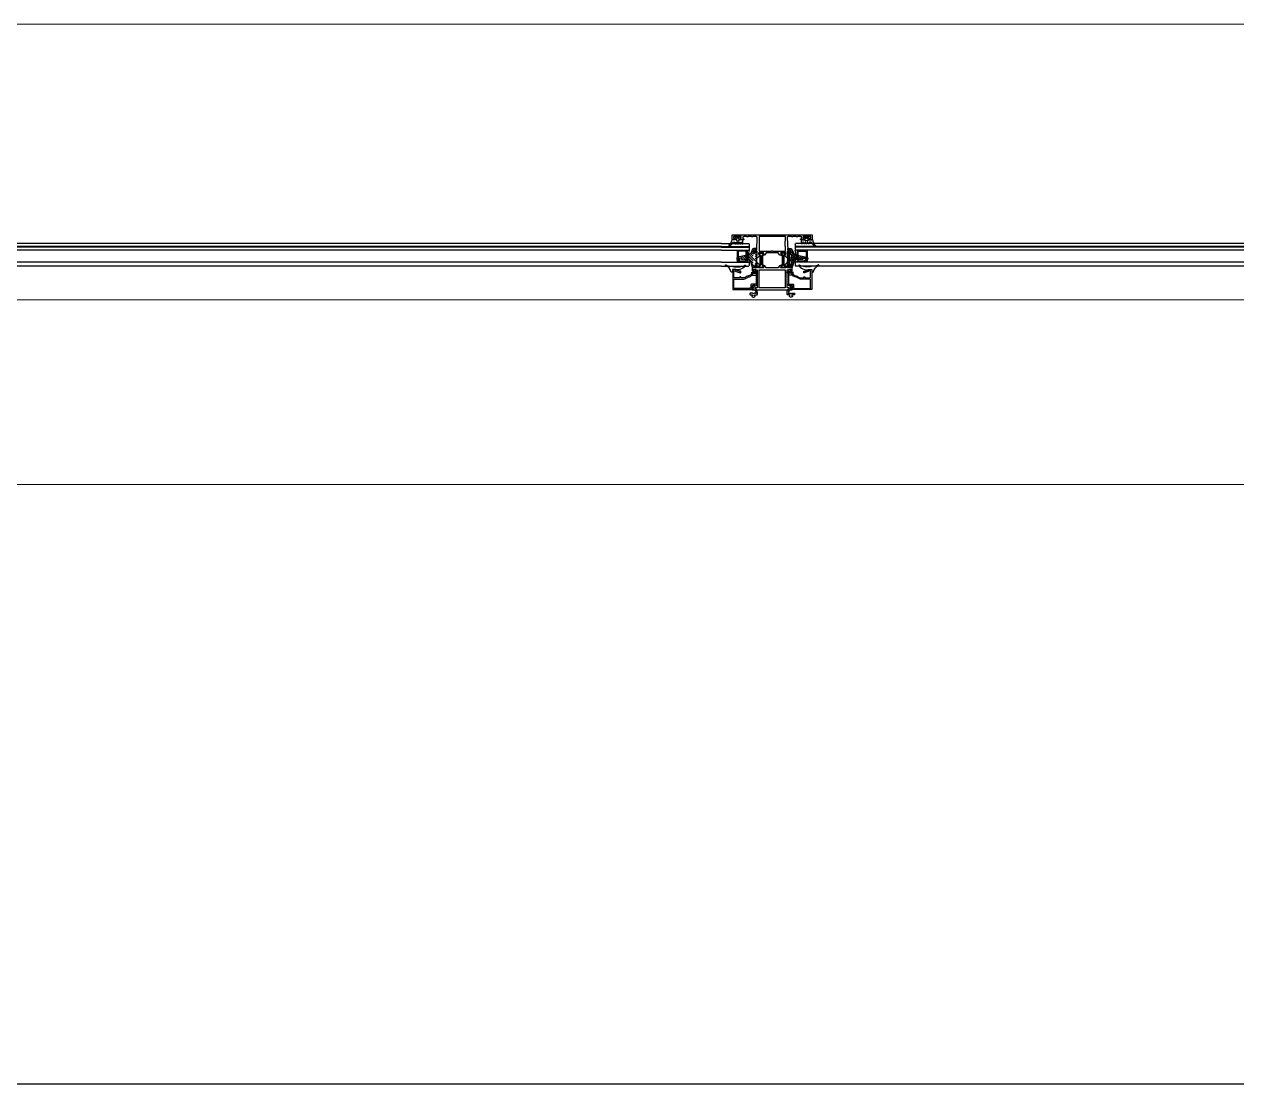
# Model space of a CAD drawing. Extents: x -9058 to 11890, y 0 to 6516.
# Drawn here: x 1950.3 to 2071.5, y 3702 to 3807.9 of the extents above; entities that cross this region are included whole.
import ezdxf

# ---------------------------------------------------------------- set-up
doc = ezdxf.new("R2010")
doc.units = 0
doc.header["$MEASUREMENT"] = 0
for name, color, linetype, lineweight in [('06D', 9, 'Continuous', 9), ('10', 9, 'Continuous', 9), ('15', 9, 'Continuous', 9), ('E-YAZI', 7, 'Continuous', 30)]:
    doc.layers.add(name, color=color, linetype=linetype, lineweight=lineweight)
pattern_1 = [(315, (62.20478, -248.68422), (-0.1122532015, -0.1122532015), [])]

msp = doc.modelspace()

# ---------------------------------------------------------------- hatches: boundary and pattern name
at = {"layer": '06D', "lineweight": 25, "ltscale": 0.5}
h = msp.add_hatch(dxfattribs=at)
h.set_pattern_fill('ANSI31', color=256, scale=0.05, style=0)
h.set_pattern_definition(pattern_1)
h.paths.add_polyline_path([(2021.73, 3784.18), (2021.54, 3784.36, -0.203536), (2021.51, 3784.43), (2021.51, 3784.51, -0.380587), (2021.6, 3784.61, 0.061836), (2022.86, 3784.92, 0.189764), (2022.91, 3784.97), (2023.1, 3785.39, -0.285747), (2023.19, 3785.45), (2023.48, 3785.45, -0.414214), (2023.5, 3785.43), (2023.5, 3785.34, -0.414214), (2023.48, 3785.32), (2023.27, 3785.32, 0.414214), (2023.23, 3785.29), (2023.23, 3785.1, 0.414214), (2023.26, 3785.07), (2023.34, 3785.07, 0.414214), (2023.36, 3785.1), (2023.36, 3785.13, -0.414214), (2023.39, 3785.16), (2023.46, 3785.16, -0.296563), (2023.47, 3785.15), (2023.53, 3785.01, -0.104779), (2023.55, 3784.94), (2023.55, 3784.86, 0.081633), (2023.55, 3783.88), (2023.55, 3783.8, -0.104779), (2023.53, 3783.73), (2023.47, 3783.59, -0.296563), (2023.46, 3783.58), (2023.39, 3783.58, -0.414214), (2023.36, 3783.61), (2023.36, 3783.65, 0.414214), (2023.34, 3783.67), (2023.26, 3783.67, 0.414214), (2023.23, 3783.65), (2023.23, 3783.59, -0.414214), (2023.21, 3783.56), (2023.11, 3783.56, -0.328426), (2023.06, 3783.6), (2022.84, 3784.3, 0.309555), (2022.82, 3784.32), (2022.02, 3784.37, -0.394287), (2022, 3784.39, 0.364538), (2021.96, 3784.44, 0.068684), (2021.66, 3784.45, 0.950368), (2021.66, 3784.41, -0.000002), (2021.66, 3784.41), (2021.81, 3784.26, -0.999219)])
h.paths.add_polyline_path([(2023.16, 3784.51), (2023.16, 3784.85, -0.414214), (2023.19, 3784.88), (2023.32, 3784.88, -0.414214), (2023.35, 3784.85), (2023.35, 3784.51, -0.414214), (2023.32, 3784.48), (2023.19, 3784.48, -0.414214)], flags=16)
h.paths.add_polyline_path([(2023.19, 3784.26), (2023.32, 3784.26, -0.414214), (2023.35, 3784.23), (2023.35, 3783.89, -0.414214), (2023.32, 3783.86), (2023.19, 3783.86, -0.414214), (2023.16, 3783.89), (2023.16, 3784.23, -0.414214)], flags=16)
h = msp.add_hatch(dxfattribs=at)
h.set_pattern_fill('ANSI31', color=256, scale=0.05, style=0)
h.set_pattern_definition([(225, (57.79522, -248.68422), (0.1122532015, -0.1122532015), [])])
h.paths.add_polyline_path([(2028.39, 3784.18), (2028.57, 3784.36, 0.203536), (2028.61, 3784.43), (2028.61, 3784.51, 0.380587), (2028.52, 3784.61, -0.061836), (2027.26, 3784.92, -0.189764), (2027.21, 3784.97), (2027.01, 3785.39, 0.285747), (2026.93, 3785.45), (2026.64, 3785.45, 0.414214), (2026.62, 3785.43), (2026.62, 3785.34, 0.414214), (2026.64, 3785.32), (2026.85, 3785.32, -0.414214), (2026.89, 3785.29), (2026.89, 3785.1, -0.414214), (2026.86, 3785.07), (2026.78, 3785.07, -0.414214), (2026.76, 3785.1), (2026.76, 3785.13, 0.414214), (2026.73, 3785.16), (2026.66, 3785.16, 0.296563), (2026.64, 3785.15), (2026.58, 3785.01, 0.104779), (2026.57, 3784.94), (2026.57, 3784.86, -0.081633), (2026.57, 3783.88), (2026.57, 3783.8, 0.104779), (2026.58, 3783.73), (2026.64, 3783.59, 0.296563), (2026.66, 3783.58), (2026.73, 3783.58, 0.414214), (2026.76, 3783.61), (2026.76, 3783.65, -0.414214), (2026.78, 3783.67), (2026.86, 3783.67, -0.414214), (2026.89, 3783.65), (2026.89, 3783.59, 0.414214), (2026.91, 3783.56), (2027.01, 3783.56, 0.328426), (2027.05, 3783.6), (2027.27, 3784.3, -0.309555), (2027.29, 3784.32), (2028.1, 3784.37, 0.394287), (2028.12, 3784.39, -0.364538), (2028.16, 3784.44, -0.068684), (2028.46, 3784.45, -0.950368), (2028.46, 3784.41, 0.000002), (2028.46, 3784.41), (2028.3, 3784.26, 0.999219)])
h.paths.add_polyline_path([(2026.96, 3784.51), (2026.96, 3784.85, 0.414214), (2026.93, 3784.88), (2026.8, 3784.88, 0.414214), (2026.77, 3784.85), (2026.77, 3784.51, 0.414214), (2026.8, 3784.48), (2026.93, 3784.48, 0.414214)], flags=16)
h.paths.add_polyline_path([(2026.93, 3784.26), (2026.8, 3784.26, 0.414214), (2026.77, 3784.23), (2026.77, 3783.89, 0.414214), (2026.8, 3783.86), (2026.93, 3783.86, 0.414214), (2026.96, 3783.89), (2026.96, 3784.23, 0.414214)], flags=16)
h = msp.add_hatch(dxfattribs=at)
h.set_pattern_fill('ANSI31', color=256, scale=0.05, style=0)
h.set_pattern_definition(pattern_1)
h.paths.add_polyline_path([(2028.39, 3784.18), (2028.57, 3784.36, 0.203536), (2028.61, 3784.43), (2028.61, 3784.51, 0.380587), (2028.52, 3784.61, -0.061836), (2027.26, 3784.92, -0.189764), (2027.21, 3784.97), (2027.01, 3785.39, 0.285747), (2026.93, 3785.45), (2026.64, 3785.45, 0.414214), (2026.62, 3785.43), (2026.62, 3785.34, 0.414214), (2026.64, 3785.32), (2026.85, 3785.32, -0.414214), (2026.89, 3785.29), (2026.89, 3785.1, -0.414214), (2026.86, 3785.07), (2026.78, 3785.07, -0.414214), (2026.76, 3785.1), (2026.76, 3785.13, 0.414214), (2026.73, 3785.16), (2026.66, 3785.16, 0.296563), (2026.64, 3785.15), (2026.58, 3785.01, 0.104779), (2026.57, 3784.94), (2026.57, 3784.86, -0.081633), (2026.57, 3783.88), (2026.57, 3783.8, 0.104779), (2026.58, 3783.73), (2026.64, 3783.59, 0.296563), (2026.66, 3783.58), (2026.73, 3783.58, 0.414214), (2026.76, 3783.61), (2026.76, 3783.65, -0.414214), (2026.78, 3783.67), (2026.86, 3783.67, -0.414214), (2026.89, 3783.65), (2026.89, 3783.59, 0.414214), (2026.91, 3783.56), (2027.01, 3783.56, 0.328426), (2027.05, 3783.6), (2027.27, 3784.3, -0.309555), (2027.29, 3784.32), (2028.1, 3784.37, 0.394287), (2028.12, 3784.39, -0.364538), (2028.16, 3784.44, -0.068684), (2028.46, 3784.45, -0.950368), (2028.46, 3784.41, 0.000002), (2028.46, 3784.41), (2028.3, 3784.26, 0.999219)])
h.paths.add_polyline_path([(2026.96, 3784.51), (2026.96, 3784.85, 0.414214), (2026.93, 3784.88), (2026.8, 3784.88, 0.414214), (2026.77, 3784.85), (2026.77, 3784.51, 0.414214), (2026.8, 3784.48), (2026.93, 3784.48, 0.414214)], flags=16)
h.paths.add_polyline_path([(2026.93, 3784.26), (2026.8, 3784.26, 0.414214), (2026.77, 3784.23), (2026.77, 3783.89, 0.414214), (2026.8, 3783.86), (2026.93, 3783.86, 0.414214), (2026.96, 3783.89), (2026.96, 3784.23, 0.414214)], flags=16)

# ---------------------------------------------------------------- linework, layer by layer
at = {"layer": '06D'}
for points in [[(2225.06, 3807.87), (1825.06, 3807.87)], [(1832.78, 3780.34), (2216.99, 3780.34)], [(2223.06, 3763.87), (2223.06, 3761.87), (1827.06, 3761.87), (1827.06, 3763.87)]]:
    msp.add_lwpolyline(points, dxfattribs=at)
at = {"layer": '06D', "lineweight": 25, "ltscale": 0.5}
for points in [[(2021.03, 3786.35, -0.220745), (2020.72, 3785.75, 0.651907), (2020.78, 3785.68, 0.176952), (2021.07, 3786, -0.281357), (2021.21, 3786.09), (2021.29, 3786.09), (2021.31, 3786.09), (2021.31, 3786.09), (2021.32, 3786.08), (2021.33, 3786.08), (2021.34, 3786.08), (2021.34, 3786.07), (2021.35, 3786.07), (2021.35, 3786.06), (2021.36, 3786.05), (2021.36, 3786.04), (2021.36, 3785.96), (2021.36, 3785.96), (2021.36, 3785.96), (2021.36, 3785.95), (2021.36, 3785.95), (2021.36, 3785.95), (2021.37, 3785.95), (2021.37, 3785.94), (2021.37, 3785.94), (2021.38, 3785.94), (2021.46, 3785.94), (2021.46, 3785.94), (2021.46, 3785.94), (2021.47, 3785.94), (2021.47, 3785.95), (2021.47, 3785.95), (2021.47, 3785.95), (2021.48, 3785.95), (2021.48, 3785.96), (2021.48, 3785.96), (2021.48, 3786.04), (2021.48, 3786.04), (2021.48, 3786.05), (2021.48, 3786.06), (2021.49, 3786.07), (2021.49, 3786.07), (2021.5, 3786.08), (2021.51, 3786.08), (2021.51, 3786.08), (2021.53, 3786.09), (2021.53, 3786.09), (2021.54, 3786.08), (2021.55, 3786.08), (2021.56, 3786.08), (2021.56, 3786.07), (2021.57, 3786.07), (2021.57, 3786.06), (2021.58, 3786.05), (2021.58, 3786.04), (2021.58, 3785.96), (2021.58, 3785.96), (2021.58, 3785.96), (2021.58, 3785.95), (2021.58, 3785.95), (2021.58, 3785.95), (2021.59, 3785.95), (2021.59, 3785.94), (2021.59, 3785.94), (2021.6, 3785.94), (2021.68, 3785.94), (2021.68, 3785.94), (2021.68, 3785.94), (2021.69, 3785.94), (2021.69, 3785.95), (2021.69, 3785.95), (2021.69, 3785.95), (2021.7, 3785.95), (2021.7, 3785.96), (2021.7, 3785.96), (2021.7, 3786.04), (2021.7, 3786.04), (2021.7, 3786.05), (2021.7, 3786.06), (2021.71, 3786.07), (2021.71, 3786.07), (2021.72, 3786.08), (2021.73, 3786.08), (2021.73, 3786.08), (2021.75, 3786.09), (2021.75, 3786.09), (2021.76, 3786.08), (2021.77, 3786.08), (2021.78, 3786.08), (2021.78, 3786.07), (2021.79, 3786.07), (2021.79, 3786.06), (2021.8, 3786.05), (2021.8, 3786.04), (2021.8, 3785.96), (2021.8, 3785.96), (2021.8, 3785.96), (2021.8, 3785.95), (2021.8, 3785.95), (2021.8, 3785.95), (2021.81, 3785.95), (2021.81, 3785.94), (2021.81, 3785.94), (2021.82, 3785.94), (2021.9, 3785.94), (2021.9, 3785.94), (2021.9, 3785.94), (2021.91, 3785.94), (2021.91, 3785.95), (2021.91, 3785.95), (2021.91, 3785.95), (2021.92, 3785.95), (2021.92, 3785.96), (2021.92, 3785.96), (2021.92, 3786.04), (2021.92, 3786.04), (2021.92, 3786.05), (2021.92, 3786.06), (2021.93, 3786.07), (2021.93, 3786.07), (2021.94, 3786.08), (2021.95, 3786.08), (2021.95, 3786.08), (2021.97, 3786.09), (2021.97, 3786.09), (2021.98, 3786.08), (2021.99, 3786.08), (2022, 3786.08), (2022, 3786.07), (2022.01, 3786.07), (2022.01, 3786.06), (2022.02, 3786.05), (2022.02, 3786.04), (2022.02, 3785.96), (2022.02, 3785.96), (2022.02, 3785.96), (2022.02, 3785.95), (2022.02, 3785.95), (2022.02, 3785.95), (2022.03, 3785.95), (2022.03, 3785.94), (2022.03, 3785.94), (2022.04, 3785.94), (2022.12, 3785.94), (2022.12, 3785.94), (2022.12, 3785.94), (2022.13, 3785.94), (2022.13, 3785.95), (2022.13, 3785.95), (2022.13, 3785.95), (2022.14, 3785.95), (2022.14, 3785.96), (2022.14, 3785.96), (2022.14, 3786.3, 0.414214), (2022.11, 3786.33), (2021.88, 3786.33, -0.414214), (2021.85, 3786.36), (2021.85, 3786.42, -0.291535), (2021.86, 3786.44), (2021.91, 3786.46, 0.613042), (2021.91, 3786.52), (2021.79, 3786.59, 0.127095), (2021.73, 3786.6), (2021.53, 3786.6, 0.127095), (2021.46, 3786.59), (2021.35, 3786.53, 0.585233), (2021.35, 3786.46), (2021.4, 3786.44, -0.167811), (2021.41, 3786.42), (2021.41, 3786.36, -0.414214), (2021.38, 3786.33), (2021.08, 3786.33), (2021.08, 3786.39, 0.394677), (2021.03, 3786.35)], [(2029.08, 3786.35, 0.220745), (2029.39, 3785.75, -0.651907), (2029.34, 3785.68, -0.176952), (2029.05, 3786, 0.281357), (2028.9, 3786.09), (2028.82, 3786.09), (2028.81, 3786.09), (2028.8, 3786.09), (2028.79, 3786.08), (2028.79, 3786.08), (2028.78, 3786.08), (2028.77, 3786.07), (2028.77, 3786.07), (2028.76, 3786.06), (2028.76, 3786.05), (2028.76, 3786.04), (2028.76, 3785.96), (2028.76, 3785.96), (2028.76, 3785.96), (2028.76, 3785.95), (2028.75, 3785.95), (2028.75, 3785.95), (2028.75, 3785.95), (2028.75, 3785.94), (2028.74, 3785.94), (2028.74, 3785.94), (2028.66, 3785.94), (2028.65, 3785.94), (2028.65, 3785.94), (2028.65, 3785.94), (2028.65, 3785.95), (2028.64, 3785.95), (2028.64, 3785.95), (2028.64, 3785.95), (2028.64, 3785.96), (2028.64, 3785.96), (2028.64, 3786.04), (2028.64, 3786.04), (2028.64, 3786.05), (2028.63, 3786.06), (2028.63, 3786.07), (2028.62, 3786.07), (2028.62, 3786.08), (2028.61, 3786.08), (2028.6, 3786.08), (2028.59, 3786.09), (2028.58, 3786.09), (2028.57, 3786.08), (2028.57, 3786.08), (2028.56, 3786.08), (2028.55, 3786.07), (2028.55, 3786.07), (2028.54, 3786.06), (2028.54, 3786.05), (2028.54, 3786.04), (2028.54, 3785.96), (2028.54, 3785.96), (2028.54, 3785.96), (2028.54, 3785.95), (2028.53, 3785.95), (2028.53, 3785.95), (2028.53, 3785.95), (2028.53, 3785.94), (2028.52, 3785.94), (2028.52, 3785.94), (2028.44, 3785.94), (2028.43, 3785.94), (2028.43, 3785.94), (2028.43, 3785.94), (2028.43, 3785.95), (2028.42, 3785.95), (2028.42, 3785.95), (2028.42, 3785.95), (2028.42, 3785.96), (2028.42, 3785.96), (2028.42, 3786.04), (2028.42, 3786.04), (2028.42, 3786.05), (2028.41, 3786.06), (2028.41, 3786.07), (2028.4, 3786.07), (2028.4, 3786.08), (2028.39, 3786.08), (2028.38, 3786.08), (2028.37, 3786.09), (2028.36, 3786.09), (2028.35, 3786.08), (2028.35, 3786.08), (2028.34, 3786.08), (2028.33, 3786.07), (2028.33, 3786.07), (2028.32, 3786.06), (2028.32, 3786.05), (2028.32, 3786.04), (2028.32, 3785.96), (2028.32, 3785.96), (2028.32, 3785.96), (2028.32, 3785.95), (2028.31, 3785.95), (2028.31, 3785.95), (2028.31, 3785.95), (2028.31, 3785.94), (2028.3, 3785.94), (2028.3, 3785.94), (2028.22, 3785.94), (2028.21, 3785.94), (2028.21, 3785.94), (2028.21, 3785.94), (2028.21, 3785.95), (2028.2, 3785.95), (2028.2, 3785.95), (2028.2, 3785.95), (2028.2, 3785.96), (2028.2, 3785.96), (2028.2, 3786.04), (2028.2, 3786.04), (2028.2, 3786.05), (2028.19, 3786.06), (2028.19, 3786.07), (2028.18, 3786.07), (2028.18, 3786.08), (2028.17, 3786.08), (2028.16, 3786.08), (2028.15, 3786.09), (2028.14, 3786.09), (2028.13, 3786.08), (2028.13, 3786.08), (2028.12, 3786.08), (2028.11, 3786.07), (2028.11, 3786.07), (2028.1, 3786.06), (2028.1, 3786.05), (2028.1, 3786.04), (2028.1, 3785.96), (2028.1, 3785.96), (2028.1, 3785.96), (2028.1, 3785.95), (2028.09, 3785.95), (2028.09, 3785.95), (2028.09, 3785.95), (2028.09, 3785.94), (2028.08, 3785.94), (2028.08, 3785.94), (2028, 3785.94), (2027.99, 3785.94), (2027.99, 3785.94), (2027.99, 3785.94), (2027.99, 3785.95), (2027.98, 3785.95), (2027.98, 3785.95), (2027.98, 3785.95), (2027.98, 3785.96), (2027.98, 3785.96), (2027.98, 3786.3, -0.414214), (2028.01, 3786.33), (2028.24, 3786.33, 0.414214), (2028.27, 3786.36), (2028.27, 3786.42, 0.291535), (2028.26, 3786.44), (2028.21, 3786.46, -0.613042), (2028.21, 3786.52), (2028.33, 3786.59, -0.127095), (2028.39, 3786.6), (2028.59, 3786.6, -0.127095), (2028.65, 3786.59), (2028.76, 3786.53, -0.585233), (2028.76, 3786.46), (2028.71, 3786.44, 0.167811), (2028.71, 3786.42), (2028.71, 3786.36, 0.414214), (2028.74, 3786.33), (2029.03, 3786.33), (2029.03, 3786.39, -0.394677), (2029.08, 3786.35)], [(2023.55, 3783.88, -0.081633), (2023.55, 3784.86), (2023.55, 3784.94, 0.104779), (2023.53, 3785.01), (2023.47, 3785.15, 0.296563), (2023.46, 3785.16), (2023.39, 3785.16, 0.414214), (2023.36, 3785.13), (2023.36, 3785.1, -0.414214), (2023.34, 3785.07), (2023.26, 3785.07, -0.414214), (2023.23, 3785.1), (2023.23, 3785.29, -0.414214), (2023.27, 3785.32), (2023.48, 3785.32, 0.414214), (2023.5, 3785.34), (2023.5, 3785.43, 0.414214), (2023.48, 3785.45), (2023.19, 3785.45, 0.285747), (2023.1, 3785.39), (2022.91, 3784.97, -0.189764), (2022.86, 3784.92, -0.061836), (2021.6, 3784.61, 0.380587), (2021.51, 3784.51), (2021.51, 3784.43, 0.203536), (2021.54, 3784.36), (2021.73, 3784.18, 0.999219), (2021.81, 3784.26), (2021.66, 3784.41, -0.950364), (2021.66, 3784.45, -0.068684), (2021.96, 3784.44, -0.364538), (2022, 3784.39, 0.394287), (2022.02, 3784.37), (2022.82, 3784.32, -0.309555), (2022.84, 3784.3), (2023.06, 3783.6, 0.328426), (2023.11, 3783.56), (2023.21, 3783.56, 0.414214), (2023.23, 3783.59), (2023.23, 3783.65, -0.414214), (2023.26, 3783.67), (2023.34, 3783.67, -0.414214), (2023.36, 3783.65), (2023.36, 3783.61, 0.414214), (2023.39, 3783.58), (2023.46, 3783.58, 0.296563), (2023.47, 3783.59), (2023.53, 3783.73, 0.104779), (2023.55, 3783.8), (2023.55, 3783.88)], [(2026.57, 3783.88, 0.081633), (2026.57, 3784.86), (2026.57, 3784.94, -0.104779), (2026.58, 3785.01), (2026.64, 3785.15, -0.296563), (2026.66, 3785.16), (2026.73, 3785.16, -0.414214), (2026.76, 3785.13), (2026.76, 3785.1, 0.414214), (2026.78, 3785.07), (2026.86, 3785.07, 0.414214), (2026.89, 3785.1), (2026.89, 3785.29, 0.414214), (2026.85, 3785.32), (2026.64, 3785.32, -0.414214), (2026.62, 3785.34), (2026.62, 3785.43, -0.414214), (2026.64, 3785.45), (2026.93, 3785.45, -0.285747), (2027.01, 3785.39), (2027.21, 3784.97, 0.189764), (2027.26, 3784.92, 0.061836), (2028.52, 3784.61, -0.380587), (2028.61, 3784.51), (2028.61, 3784.43, -0.203536), (2028.57, 3784.36), (2028.39, 3784.18, -0.999219), (2028.3, 3784.26), (2028.46, 3784.41, 0.950364), (2028.46, 3784.45, 0.068684), (2028.16, 3784.44, 0.364538), (2028.12, 3784.39, -0.394287), (2028.1, 3784.37), (2027.29, 3784.32, 0.309555), (2027.27, 3784.3), (2027.05, 3783.6, -0.328426), (2027.01, 3783.56), (2026.91, 3783.56, -0.414214), (2026.89, 3783.59), (2026.89, 3783.65, 0.414214), (2026.86, 3783.67), (2026.78, 3783.67, 0.414214), (2026.76, 3783.65), (2026.76, 3783.61, -0.414214), (2026.73, 3783.58), (2026.66, 3783.58, -0.296563), (2026.64, 3783.59), (2026.58, 3783.73, -0.104779), (2026.57, 3783.8), (2026.57, 3783.88)], [(2026.57, 3783.88, 0.081633), (2026.57, 3784.86), (2026.57, 3784.94, -0.104779), (2026.58, 3785.01), (2026.64, 3785.15, -0.296563), (2026.66, 3785.16), (2026.73, 3785.16, -0.414214), (2026.76, 3785.13), (2026.76, 3785.1, 0.414214), (2026.78, 3785.07), (2026.86, 3785.07, 0.414214), (2026.89, 3785.1), (2026.89, 3785.29, 0.414214), (2026.85, 3785.32), (2026.64, 3785.32, -0.414214), (2026.62, 3785.34), (2026.62, 3785.43, -0.414214), (2026.64, 3785.45), (2026.93, 3785.45, -0.285747), (2027.01, 3785.39), (2027.21, 3784.97, 0.189764), (2027.26, 3784.92, 0.061836), (2028.52, 3784.61, -0.380587), (2028.61, 3784.51), (2028.61, 3784.43, -0.203536), (2028.57, 3784.36), (2028.39, 3784.18, -0.999219), (2028.3, 3784.26), (2028.46, 3784.41, 0.950364), (2028.46, 3784.45, 0.068684), (2028.16, 3784.44, 0.364538), (2028.12, 3784.39, -0.394287), (2028.1, 3784.37), (2027.29, 3784.32, 0.309555), (2027.27, 3784.3), (2027.05, 3783.6, -0.328426), (2027.01, 3783.56), (2026.91, 3783.56, -0.414214), (2026.89, 3783.59), (2026.89, 3783.65, 0.414214), (2026.86, 3783.67), (2026.78, 3783.67, 0.414214), (2026.76, 3783.65), (2026.76, 3783.61, -0.414214), (2026.73, 3783.58), (2026.66, 3783.58, -0.296563), (2026.64, 3783.59), (2026.58, 3783.73, -0.104779), (2026.57, 3783.8), (2026.57, 3783.88)]]:
    msp.add_lwpolyline(points, format="xyb", dxfattribs=at)
for points in [[(2024.02, 3783.85, 0.131652), (2024.04, 3783.8), (2024.14, 3783.62, -0.131652), (2024.15, 3783.6), (2024.15, 3783.58, -0.414214), (2024.12, 3783.55), (2023.76, 3783.55, -0.414214), (2023.73, 3783.58), (2023.73, 3783.6, -0.131652), (2023.73, 3783.62), (2023.84, 3783.8, 0.131652), (2023.85, 3783.85), (2023.85, 3784.7, 0.131652), (2023.84, 3784.75), (2023.73, 3784.94, -0.131652), (2023.73, 3784.95), (2023.73, 3784.98, -0.414214), (2023.76, 3785.01), (2024.12, 3785.01, -0.414214), (2024.15, 3784.98), (2024.15, 3784.95, -0.131652), (2024.14, 3784.94), (2024.04, 3784.75, 0.131652), (2024.02, 3784.7)], [(2023.89, 3784.75), (2023.79, 3784.94, -0.131652), (2023.78, 3784.95), (2023.78, 3784.98, -0.414214), (2023.81, 3785.01), (2024.17, 3785.01, -0.414214), (2024.2, 3784.98), (2024.2, 3784.95, -0.131652), (2024.2, 3784.94), (2024.09, 3784.75, 0.131652), (2024.08, 3784.7), (2024.08, 3783.85, 0.131652), (2024.09, 3783.8), (2024.2, 3783.62, -0.131652), (2024.2, 3783.6), (2024.2, 3783.58, -0.414214), (2024.17, 3783.55), (2023.81, 3783.55, -0.414214), (2023.78, 3783.58), (2023.78, 3783.6, -0.131652), (2023.79, 3783.62), (2023.89, 3783.8, 0.131652), (2023.91, 3783.85), (2023.91, 3784.7, 0.131652)], [(2026.22, 3784.75), (2026.33, 3784.94, 0.131652), (2026.33, 3784.95), (2026.33, 3784.98, 0.414214), (2026.3, 3785.01), (2025.94, 3785.01, 0.414214), (2025.91, 3784.98), (2025.91, 3784.95, 0.131652), (2025.92, 3784.94), (2026.02, 3784.75, -0.131652), (2026.04, 3784.7), (2026.04, 3783.85, -0.131652), (2026.02, 3783.8), (2025.92, 3783.62, 0.131652), (2025.91, 3783.6), (2025.91, 3783.58, 0.414214), (2025.94, 3783.55), (2026.3, 3783.55, 0.414214), (2026.33, 3783.58), (2026.33, 3783.6, 0.131652), (2026.33, 3783.62), (2026.22, 3783.8, -0.131652), (2026.21, 3783.85), (2026.21, 3784.7, -0.131652)], [(2026.09, 3783.85, -0.131652), (2026.08, 3783.8), (2025.97, 3783.62, 0.131652), (2025.97, 3783.6), (2025.97, 3783.58, 0.414214), (2026, 3783.55), (2026.36, 3783.55, 0.414214), (2026.39, 3783.58), (2026.39, 3783.6, 0.131652), (2026.38, 3783.62), (2026.28, 3783.8, -0.131652), (2026.26, 3783.85), (2026.26, 3784.7, -0.131652), (2026.28, 3784.75), (2026.38, 3784.94, 0.131652), (2026.39, 3784.95), (2026.39, 3784.98, 0.414214), (2026.36, 3785.01), (2026, 3785.01, 0.414214), (2025.97, 3784.98), (2025.97, 3784.95, 0.131652), (2025.97, 3784.94), (2026.08, 3784.75, -0.131652), (2026.09, 3784.7)], [(2026.09, 3783.85, -0.131652), (2026.08, 3783.8), (2025.97, 3783.62, 0.131652), (2025.97, 3783.6), (2025.97, 3783.58, 0.414214), (2026, 3783.55), (2026.36, 3783.55, 0.414214), (2026.39, 3783.58), (2026.39, 3783.6, 0.131652), (2026.38, 3783.62), (2026.28, 3783.8, -0.131652), (2026.26, 3783.85), (2026.26, 3784.7, -0.131652), (2026.28, 3784.75), (2026.38, 3784.94, 0.131652), (2026.39, 3784.95), (2026.39, 3784.98, 0.414214), (2026.36, 3785.01), (2026, 3785.01, 0.414214), (2025.97, 3784.98), (2025.97, 3784.95, 0.131652), (2025.97, 3784.94), (2026.08, 3784.75, -0.131652), (2026.09, 3784.7)], [(2026.96, 3784.51, -0.414214), (2026.93, 3784.48), (2026.8, 3784.48, -0.414214), (2026.77, 3784.51), (2026.77, 3784.85, -0.414214), (2026.8, 3784.88), (2026.93, 3784.88, -0.414214), (2026.96, 3784.85)], [(2021.09, 3783.34), (2021.09, 3783.12, -0.414214), (2021.06, 3783.09), (2021.03, 3783.09, -0.356389), (2020.93, 3783.17, 0.262181), (2020.41, 3783.76, -0.316752), (2020.39, 3783.79, -0.499585), (2020.43, 3783.82, 0.048291), (2020.99, 3783.68, 0.086497), (2022.09, 3783.68, 0.16681), (2022.31, 3783.79, -0.169383), (2022.33, 3783.81), (2022.35, 3783.81, -0.513067), (2022.39, 3783.74, -0.159858), (2021.82, 3783.36, -0.178819), (2021.45, 3783.34), (2021.43, 3783.35, 0.13005), (2021.38, 3783.37), (2021.12, 3783.37, 0.414214)], [(2029.02, 3783.34), (2029.02, 3783.12, 0.414214), (2029.05, 3783.09), (2029.09, 3783.09, 0.356389), (2029.19, 3783.17, -0.262181), (2029.7, 3783.76, 0.316752), (2029.72, 3783.79, 0.499585), (2029.68, 3783.82, -0.048291), (2029.13, 3783.68, -0.086497), (2028.03, 3783.68, -0.16681), (2027.8, 3783.79, 0.169383), (2027.78, 3783.81), (2027.77, 3783.81, 0.513067), (2027.72, 3783.74, 0.159858), (2028.3, 3783.36, 0.178819), (2028.66, 3783.34), (2028.68, 3783.35, -0.13005), (2028.73, 3783.37), (2028.99, 3783.37, -0.414214)]]:
    msp.add_lwpolyline(points, format="xyb", close=True, dxfattribs=at)
at = {"layer": '10', "lineweight": 25, "ltscale": 0.5}
for p, q in [((2021.56, 3785.31), (2021.56, 3784.11)), ((2022.56, 3785.31), (2022.56, 3784.11)), ((2027.55, 3785.31), (2027.55, 3784.11)), ((2028.55, 3785.31), (2028.55, 3784.11)), ((2022.94, 3783.06), (2023.44, 3783.06)), ((2022.94, 3782.79), (2023.44, 3782.79)), ((2023.44, 3783.06), (2023.44, 3782.89)), ((2023.44, 3782.89), (2023.44, 3781.93)), ((2026.68, 3783.06), (2026.68, 3782.89)), ((2027.18, 3783.06), (2026.68, 3783.06)), ((2026.68, 3782.89), (2026.68, 3781.93)), ((2027.18, 3782.79), (2026.68, 3782.79)), ((2023.44, 3781.93), (2022.94, 3781.66)), ((2026.68, 3781.93), (2027.18, 3781.66))]:
    msp.add_line(p, q, dxfattribs=at)
for points in [[(2027.88, 3786.64), (2027.88, 3786.65), (2027.61, 3786.65), (2027.61, 3786.64), (2027.46, 3786.64), (2027.46, 3786.65), (2027.13, 3786.65), (2027.13, 3786.64), (2026.98, 3786.64), (2026.98, 3786.65), (2026.66, 3786.65, 0.425337), (2026.56, 3786.54), (2026.61, 3785.36, 0.403083), (2026.64, 3785.33), (2026.76, 3785.33, -0.414214), (2026.88, 3785.21), (2026.88, 3785.12, -0.414214), (2026.78, 3785.02), (2026.77, 3785.02, -0.414214), (2026.76, 3785.03), (2026.76, 3785.18, 0.414214), (2026.73, 3785.21), (2026.59, 3785.21, 0.414214), (2026.56, 3785.18), (2026.56, 3784.87), (2026.63, 3784.61, -0.700084), (2026.52, 3784.54), (2026.5, 3784.55), (2026.33, 3784.72, -0.607471), (2026.35, 3784.78, 0.283637), (2026.37, 3784.8), (2026.42, 3784.99, 1.229391), (2026.37, 3785.02), (2025.89, 3785.02), (2026.06, 3784.75, -0.859449), (2026.03, 3784.72), (2025.78, 3784.82), (2025.66, 3785.02), (2024.46, 3785.02), (2024.33, 3784.82), (2024.09, 3784.72, -0.859449), (2024.06, 3784.75), (2024.22, 3785.02), (2023.75, 3785.02, 1.229391), (2023.7, 3784.99), (2023.75, 3784.8, 0.283637), (2023.77, 3784.78, -0.607471), (2023.78, 3784.72), (2023.61, 3784.55), (2023.6, 3784.54, -0.700084), (2023.49, 3784.61), (2023.56, 3784.87), (2023.56, 3785.18, 0.414214), (2023.53, 3785.21), (2023.39, 3785.21, 0.414214), (2023.36, 3785.18), (2023.36, 3785.03, -0.414214), (2023.35, 3785.02), (2023.34, 3785.02, -0.414214), (2023.24, 3785.12), (2023.24, 3785.21, -0.414214), (2023.36, 3785.33), (2023.48, 3785.33, 0.403083), (2023.51, 3785.36), (2023.55, 3786.54, 0.425337), (2023.45, 3786.65), (2023.13, 3786.65), (2023.13, 3786.64), (2022.98, 3786.64), (2022.98, 3786.65), (2022.65, 3786.65), (2022.65, 3786.64), (2022.5, 3786.64), (2022.5, 3786.65), (2022.24, 3786.65), (2022.24, 3786.64), (2022.11, 3786.64), (2022.11, 3786.47, 0.414214), (2022.14, 3786.44), (2022.24, 3786.44), (2022.24, 3786.39, -0.414214), (2022.19, 3786.34), (2021.88, 3786.34, -0.414214), (2021.81, 3786.41), (2021.81, 3786.43, -0.414214), (2021.82, 3786.44), (2021.92, 3786.44, 0.414214), (2021.97, 3786.49), (2021.97, 3786.61, 0.414214), (2021.92, 3786.66), (2021.25, 3786.66, 0.414214), (2021.2, 3786.61), (2021.2, 3786.49, 0.414214), (2021.25, 3786.44), (2021.35, 3786.44, -0.414214), (2021.36, 3786.43), (2021.36, 3786.41, -0.414214), (2021.29, 3786.34), (2021.07, 3786.34, -0.414214), (2021.06, 3786.35), (2021.06, 3786.83, -0.414214), (2021.07, 3786.84), (2029.05, 3786.84, -0.414214), (2029.06, 3786.83), (2029.06, 3786.35, -0.414214), (2029.05, 3786.34), (2028.83, 3786.34, -0.414214), (2028.76, 3786.41), (2028.76, 3786.43, -0.414214), (2028.77, 3786.44), (2028.87, 3786.44, 0.414214), (2028.92, 3786.49), (2028.92, 3786.61, 0.414214), (2028.87, 3786.66), (2028.2, 3786.66, 0.414214), (2028.15, 3786.61), (2028.15, 3786.49, 0.414214), (2028.2, 3786.44), (2028.3, 3786.44, -0.414214), (2028.31, 3786.43), (2028.31, 3786.41, -0.414214), (2028.24, 3786.34), (2027.93, 3786.34, -0.414214), (2027.88, 3786.39), (2027.88, 3786.44), (2027.98, 3786.44, 0.414214), (2028.01, 3786.47), (2028.01, 3786.64)], [(2021.52, 3786.47, 0.359904), (2021.5, 3786.44), (2021.5, 3786.27, 0.414214), (2021.53, 3786.24), (2021.73, 3786.24, 0.414214), (2021.76, 3786.27), (2021.76, 3786.44, 0.359904), (2021.73, 3786.47, 0.094739)], [(2028.59, 3786.47, -0.359904), (2028.62, 3786.44), (2028.62, 3786.27, -0.414214), (2028.59, 3786.24), (2028.39, 3786.24, -0.414214), (2028.36, 3786.27), (2028.36, 3786.44, -0.359904), (2028.38, 3786.47, -0.094739)], [(2022.46, 3785.18, 0.414214), (2022.43, 3785.21), (2021.69, 3785.21, 0.414214), (2021.66, 3785.18), (2021.66, 3784.24, 0.414214), (2021.69, 3784.21), (2022.43, 3784.21, 0.414214), (2022.46, 3784.24)], [(2027.65, 3785.18, -0.414214), (2027.68, 3785.21), (2028.42, 3785.21, -0.414214), (2028.45, 3785.18), (2028.45, 3784.24, -0.414214), (2028.42, 3784.21), (2027.68, 3784.21, -0.414214), (2027.65, 3784.24)], [(2026.96, 3783.89, -0.414214), (2026.93, 3783.86), (2026.8, 3783.86, -0.414214), (2026.77, 3783.89), (2026.77, 3784.23, -0.414214), (2026.8, 3784.26), (2026.93, 3784.26, -0.414214), (2026.96, 3784.23)], [(2021.91, 3782.56), (2021.91, 3782.6, 0.414214), (2021.88, 3782.63), (2021.84, 3782.63, 0.414214), (2021.81, 3782.6), (2021.81, 3782.58, -0.414214), (2021.76, 3782.53), (2021.33, 3782.53, -0.414214), (2021.23, 3782.63), (2021.23, 3783.18, -0.414214), (2021.28, 3783.23), (2021.33, 3783.23, -0.127567), (2021.36, 3783.22, 0.09888), (2021.78, 3783.08, -0.367727), (2021.81, 3783.06, 0.399482), (2021.84, 3783.03), (2021.88, 3783.03, 0.414214), (2021.91, 3783.06), (2021.91, 3783.15, 0.400329), (2021.86, 3783.2, -0.114933), (2021.42, 3783.32, 0.127017), (2021.33, 3783.35), (2021.14, 3783.35, 0.414214), (2021.11, 3783.32), (2021.11, 3781.38, 0.414214), (2021.14, 3781.35), (2023.06, 3781.35, 0.414214), (2023.09, 3781.38), (2023.09, 3781.44, 0.414214), (2023.06, 3781.47), (2023.04, 3781.47), (2023.04, 3781.77), (2023.31, 3781.77), (2023.33, 3781.73, 0.414214), (2023.37, 3781.72), (2023.54, 3781.82, 0.767327), (2023.52, 3781.89), (2023.02, 3781.89, 0.414214), (2022.92, 3781.79), (2022.92, 3781.52, -0.414214), (2022.87, 3781.47), (2021.28, 3781.47, -0.414214), (2021.23, 3781.52), (2021.23, 3782.31, -0.414214), (2021.33, 3782.41), (2022.24, 3782.41, 0.172094), (2022.44, 3782.48, -0.126051), (2022.8, 3782.64, 0.197455), (2023.01, 3782.78), (2023.12, 3782.93, -0.244698), (2023.26, 3783.01), (2023.54, 3783.01, 0.767327), (2023.57, 3783.11), (2023.37, 3783.22, 0.57735), (2023.33, 3783.2), (2023.33, 3783.13), (2023.26, 3783.13, 0.244698), (2023.02, 3783), (2022.91, 3782.84, -0.197455), (2022.79, 3782.76, 0.126051), (2022.37, 3782.57, -0.178336), (2022.24, 3782.53), (2021.94, 3782.53, -0.414214)], [(2028.21, 3782.56), (2028.21, 3782.6, -0.414214), (2028.24, 3782.63), (2028.28, 3782.63, -0.414214), (2028.31, 3782.6), (2028.31, 3782.58, 0.414214), (2028.36, 3782.53), (2028.79, 3782.53, 0.414214), (2028.89, 3782.63), (2028.89, 3783.18, 0.414214), (2028.84, 3783.23), (2028.79, 3783.23, 0.127567), (2028.75, 3783.22, -0.09888), (2028.34, 3783.08, 0.367727), (2028.31, 3783.06, -0.399482), (2028.28, 3783.03), (2028.24, 3783.03, -0.414214), (2028.21, 3783.06), (2028.21, 3783.15, -0.400329), (2028.26, 3783.2, 0.114933), (2028.69, 3783.32, -0.127017), (2028.79, 3783.35), (2028.98, 3783.35, -0.414214), (2029.01, 3783.32), (2029.01, 3781.38, -0.414214), (2028.98, 3781.35), (2027.06, 3781.35, -0.414214), (2027.03, 3781.38), (2027.03, 3781.44, -0.414214), (2027.06, 3781.47), (2027.08, 3781.47), (2027.08, 3781.77), (2026.81, 3781.77), (2026.79, 3781.73, -0.414214), (2026.75, 3781.72), (2026.58, 3781.82, -0.767327), (2026.59, 3781.89), (2027.1, 3781.89, -0.414214), (2027.2, 3781.79), (2027.2, 3781.52, 0.414214), (2027.25, 3781.47), (2028.84, 3781.47, 0.414214), (2028.89, 3781.52), (2028.89, 3782.31, 0.414214), (2028.79, 3782.41), (2027.88, 3782.41, -0.172094), (2027.67, 3782.48, 0.126051), (2027.31, 3782.64, -0.197455), (2027.11, 3782.78), (2027, 3782.93, 0.244698), (2026.85, 3783.01), (2026.57, 3783.01, -0.767327), (2026.55, 3783.11), (2026.74, 3783.22, -0.57735), (2026.79, 3783.2), (2026.79, 3783.13), (2026.85, 3783.13, -0.244698), (2027.1, 3783), (2027.2, 3782.84, 0.197455), (2027.33, 3782.76, -0.126051), (2027.74, 3782.57, 0.178336), (2027.88, 3782.53), (2028.18, 3782.53, 0.414214)], [(2023.34, 3780.72), (2023.28, 3780.72), (2023.28, 3780.8, -0.236068), (2023.36, 3780.84), (2023.53, 3780.84, 0.414214), (2023.58, 3780.89), (2023.58, 3781.06, 0.557109), (2022.85, 3781.51, 0.284432), (2022.81, 3781.44, 0.557109), (2022.92, 3781.37, -0.59685), (2023.42, 3781.02, -2.161979), (2023.39, 3780.99), (2023.25, 3780.99, -1), (2023.13, 3780.99), (2022.86, 3780.99, 0.414214), (2022.81, 3780.94), (2022.81, 3780.89, 0.414214), (2022.86, 3780.84), (2023.01, 3780.84, -0.236068), (2023.09, 3780.8), (2023.09, 3780.72), (2023.03, 3780.72), (2023.03, 3780.68, 0.323522), (2023.07, 3780.64), (2023.16, 3780.6, 0.019238), (2023.17, 3780.6), (2023.21, 3780.6, 0.019238), (2023.21, 3780.6), (2023.31, 3780.64, 0.323522), (2023.34, 3780.68)], [(2026.77, 3780.72), (2026.83, 3780.72), (2026.83, 3780.8, 0.236068), (2026.75, 3780.84), (2026.59, 3780.84, -0.414214), (2026.54, 3780.89), (2026.54, 3781.06, -0.557109), (2027.26, 3781.51, -0.284432), (2027.3, 3781.44, -0.557109), (2027.2, 3781.37, 0.59685), (2026.69, 3781.02, 2.161979), (2026.73, 3780.99), (2026.87, 3780.99, 1), (2026.99, 3780.99), (2027.25, 3780.99, -0.414214), (2027.3, 3780.94), (2027.3, 3780.89, -0.414214), (2027.25, 3780.84), (2027.1, 3780.84, 0.236068), (2027.02, 3780.8), (2027.02, 3780.72), (2027.08, 3780.72), (2027.08, 3780.68, -0.323522), (2027.05, 3780.64), (2026.96, 3780.6, -0.019238), (2026.95, 3780.6), (2026.91, 3780.6, -0.019238), (2026.9, 3780.6), (2026.81, 3780.64, -0.323522), (2026.77, 3780.68)], [(2026.77, 3780.72), (2026.83, 3780.72), (2026.83, 3780.8, 0.236068), (2026.75, 3780.84), (2026.59, 3780.84, -0.414214), (2026.54, 3780.89), (2026.54, 3781.06, -0.557109), (2027.26, 3781.51, -0.284432), (2027.3, 3781.44, -0.557109), (2027.2, 3781.37, 0.59685), (2026.69, 3781.02, 2.161979), (2026.73, 3780.99), (2026.87, 3780.99, 1), (2026.99, 3780.99), (2027.25, 3780.99, -0.414214), (2027.3, 3780.94), (2027.3, 3780.89, -0.414214), (2027.25, 3780.84), (2027.1, 3780.84, 0.236068), (2027.02, 3780.8), (2027.02, 3780.72), (2027.08, 3780.72), (2027.08, 3780.68, -0.323522), (2027.05, 3780.64), (2026.96, 3780.6, -0.019238), (2026.95, 3780.6), (2026.91, 3780.6, -0.019238), (2026.9, 3780.6), (2026.81, 3780.64, -0.323522), (2026.77, 3780.68)]]:
    msp.add_lwpolyline(points, format="xyb", close=True, dxfattribs=at)
for points in [[(2026.37, 3785.21), (2026.37, 3785.68), (2026.36, 3785.68), (2026.36, 3786.18), (2026.37, 3786.18), (2026.37, 3786.65), (2023.75, 3786.65), (2023.75, 3786.18), (2023.76, 3786.18), (2023.76, 3785.68), (2023.75, 3785.68), (2023.75, 3785.21), (2024.98, 3785.21), (2024.98, 3785.23), (2025.13, 3785.23), (2025.13, 3785.21)], [(2026.36, 3783.34), (2026.36, 3781.54), (2023.76, 3781.54), (2023.76, 3783.34)]]:
    msp.add_lwpolyline(points, close=True, dxfattribs=at)
msp.add_lwpolyline([(2023.14, 3783.54, 0.414222), (2023.06, 3783.46), (2023.06, 3783.29, 0.414214), (2023.21, 3783.14), (2023.25, 3783.14, 0.414214), (2023.26, 3783.15), (2023.26, 3783.21, 0.366034), (2023.23, 3783.24, -0.365977), (2023.21, 3783.27), (2023.21, 3783.36, -0.414214), (2023.24, 3783.39), (2023.35, 3783.39, -0.365977), (2023.38, 3783.36, 0.365977), (2023.41, 3783.34), (2023.53, 3783.34, -0.414214), (2023.56, 3783.31), (2023.56, 3782.47), (2023.59, 3782.44), (2023.56, 3782.41), (2023.56, 3781.57, -0.414214), (2023.53, 3781.54), (2023.41, 3781.54, 0.365977), (2023.38, 3781.51, -0.365977), (2023.35, 3781.49), (2023.24, 3781.49, -0.414214), (2023.21, 3781.52), (2023.21, 3781.61, -0.365977), (2023.23, 3781.64, 0.366034), (2023.26, 3781.67), (2023.26, 3781.73, 0.414214), (2023.25, 3781.74), (2023.21, 3781.74, 0.414214), (2023.06, 3781.59), (2023.06, 3781.35, 0.414214), (2023.07, 3781.34), (2027.05, 3781.34, 0.414214), (2027.06, 3781.35), (2027.06, 3781.59, 0.414214), (2026.91, 3781.74), (2026.87, 3781.74, 0.414214), (2026.86, 3781.73), (2026.86, 3781.67, 0.366034), (2026.88, 3781.64, -0.365977), (2026.91, 3781.61), (2026.91, 3781.52, -0.414214), (2026.88, 3781.49), (2026.77, 3781.49, -0.365977), (2026.74, 3781.51, 0.365977), (2026.71, 3781.54), (2026.59, 3781.54, -0.414214), (2026.56, 3781.57), (2026.56, 3782.41), (2026.53, 3782.44), (2026.56, 3782.47), (2026.56, 3783.31, -0.414214), (2026.59, 3783.34), (2026.71, 3783.34, 0.365977), (2026.74, 3783.36, -0.365977), (2026.77, 3783.39), (2026.88, 3783.39, -0.414214), (2026.91, 3783.36), (2026.91, 3783.27, -0.365977), (2026.88, 3783.24, 0.366034), (2026.86, 3783.21), (2026.86, 3783.15, 0.414214), (2026.87, 3783.14), (2026.91, 3783.14, 0.414214), (2027.06, 3783.29), (2027.06, 3783.46, 0.414214), (2026.98, 3783.54), (2026.91, 3783.54, -0.414214), (2026.88, 3783.57), (2026.88, 3783.59, 0.414214), (2026.78, 3783.69), (2026.77, 3783.69, 0.414214), (2026.76, 3783.68), (2026.76, 3783.57, -0.414214), (2026.73, 3783.54), (2026.59, 3783.54, -0.414214), (2026.56, 3783.57), (2026.56, 3783.68), (2026.63, 3783.94, 0.700084), (2026.52, 3784.02), (2026.5, 3784.01), (2026.33, 3783.83, 0.607471), (2026.35, 3783.77, -0.283637), (2026.37, 3783.75), (2026.42, 3783.57, -1.229391), (2026.37, 3783.54), (2025.89, 3783.54), (2026.06, 3783.8, 0.713664), (2026.03, 3783.83), (2025.78, 3783.74), (2025.66, 3783.54), (2024.46, 3783.54), (2024.33, 3783.74), (2024.08, 3783.83, 0.713664), (2024.06, 3783.8), (2024.22, 3783.54), (2023.75, 3783.54, -1.229391), (2023.7, 3783.57), (2023.75, 3783.75, -0.283637), (2023.77, 3783.77, 0.607471), (2023.78, 3783.83), (2023.61, 3784.01), (2023.6, 3784.02, 0.700084), (2023.49, 3783.94), (2023.56, 3783.68), (2023.56, 3783.57, -0.414214), (2023.53, 3783.54), (2023.39, 3783.54, -0.414214), (2023.36, 3783.57), (2023.36, 3783.68, 0.414214), (2023.35, 3783.69), (2023.34, 3783.69, 0.414214), (2023.24, 3783.59), (2023.24, 3783.57, -0.414214), (2023.21, 3783.54), (2023.14, 3783.54)], format="xyb", dxfattribs=at)
at = {"layer": '15', "lineweight": 25, "ltscale": 0.5}
for p, q in [((2019.99, 3785.95), (1836.41, 3785.95)), ((2019.99, 3785.65), (1836.41, 3785.65)), ((2019.99, 3785.61), (1836.41, 3785.61)), ((2019.99, 3785.31), (1836.41, 3785.31)), ((2019.99, 3785.95), (2022.71, 3785.95)), ((2019.99, 3785.65), (2022.76, 3785.65)), ((2019.99, 3785.61), (2022.76, 3785.61)), ((2019.99, 3785.31), (2022.76, 3785.31)), ((2022.76, 3785.9), (2022.71, 3785.95)), ((2022.76, 3785.9), (2022.76, 3785.31)), ((2027.35, 3785.9), (2027.4, 3785.95)), ((2027.35, 3785.9), (2027.35, 3785.31)), ((2213.88, 3785.65), (2027.35, 3785.65)), ((2213.88, 3785.61), (2027.35, 3785.61)), ((2213.88, 3785.31), (2027.35, 3785.31)), ((2213.88, 3785.95), (2027.4, 3785.95)), ((2019.99, 3784.11), (1836.41, 3784.11)), ((2019.99, 3783.71), (1836.41, 3783.71)), ((2019.99, 3784.11), (2022.76, 3784.11)), ((2019.99, 3783.71), (2022.26, 3783.71)), ((2019.99, 3783.71), (2022.71, 3783.71)), ((2022.76, 3783.76), (2022.71, 3783.71)), ((2022.76, 3784.11), (2022.76, 3783.76)), ((2027.35, 3784.11), (2027.35, 3783.76)), ((2213.88, 3784.11), (2027.35, 3784.11)), ((2027.35, 3783.76), (2027.4, 3783.71)), ((2213.88, 3783.71), (2027.4, 3783.71)), ((2213.88, 3783.71), (2027.86, 3783.71))]:
    msp.add_line(p, q, dxfattribs=at)
for centre, start, end in [((2024.51, 3784.71), 161.0754, 198.9246), ((2025.6, 3784.71), 341.0754, 18.9246)]:
    msp.add_arc(centre, 1.85, start, end, dxfattribs=at)
at = {"layer": 'E-YAZI', "color": 6}
msp.add_line((1857.98, 3701.99), (2207.36, 3701.99), dxfattribs=at)

doc.saveas('drawing.dxf')
